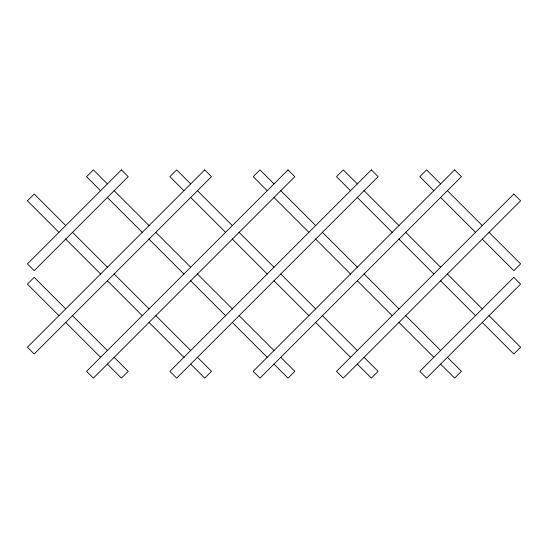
<?xml version="1.0" encoding="UTF-8"?>
<svg xmlns="http://www.w3.org/2000/svg" width="548" height="548" viewBox="0 0 548 548"><rect width="100%" height="100%" fill="white"/><g stroke="black" fill="none" stroke-linecap="round" stroke-linejoin="round"><path stroke-width="0.82" d="M440.619 183.909L426.597 169.88L419.816 176.661L433.845 190.69M447.401 190.69L482.281 225.564M489.063 232.345L520.6 263.883L513.819 270.664L482.281 239.127M440.619 197.472L475.5 232.345M357.31 183.909L343.281 169.88L336.499 176.661L350.528 190.69M363.858 190.457L398.965 225.564M405.616 232.215L440.715 267.314M447.374 273.973L482.473 309.072M489.063 315.655L520.6 347.199L513.819 353.981L482.281 322.436M357.31 197.472L392.183 232.345M398.834 238.996L433.934 274.096M440.592 280.754L475.5 315.655M274 183.909L259.971 169.88L253.19 176.661L267.219 190.69M280.781 190.69L315.655 225.564M322.286 232.194L357.371 267.28M364.03 273.938L399.115 309.024M405.746 315.655L440.619 350.528M447.401 357.31L461.43 371.339L454.648 378.12L440.619 364.091M274 197.472L308.873 232.345M315.504 238.976L350.597 274.062M357.248 280.72L392.334 315.806M398.965 322.436L433.845 357.31M190.69 183.909L176.661 169.88L169.88 176.661L183.909 190.69M197.472 190.69L232.345 225.564M238.976 232.194L274.062 267.28M280.72 273.938L315.806 309.024M322.436 315.655L357.31 350.528M364.091 357.31L378.12 371.339L371.339 378.12L357.31 364.091M190.69 197.472L225.564 232.345M232.194 238.976L267.28 274.062M273.938 280.72L309.024 315.806M315.655 322.436L350.528 357.31M107.381 183.909L93.352 169.88L86.57 176.661L100.599 190.69M114.155 190.69L149.035 225.564M155.666 232.194L190.752 267.28M197.403 273.938L232.496 309.024M239.127 315.655L274 350.528M280.781 357.31L294.81 371.339L288.029 378.12L274 364.091M107.381 197.472L142.254 232.345M148.885 238.976L183.97 274.062M190.629 280.72L225.714 315.806M232.345 322.436L267.219 357.31M65.719 225.564L34.181 194.019L27.4 200.801L58.937 232.345M72.5 232.345L107.408 267.246M114.066 273.904L149.166 309.004M155.817 315.655L190.69 350.528M197.472 357.31L211.501 371.339L204.719 378.12L190.69 364.091M65.527 238.928L100.627 274.027M107.285 280.686L142.384 315.785M149.035 322.436L184.142 357.543M65.719 308.873L34.181 277.336L27.4 284.117L58.937 315.655M72.5 315.655L107.381 350.528M114.155 357.31L128.184 371.339L121.403 378.12L107.381 364.091M65.719 322.436L100.599 357.31M121.403 169.88L27.4 263.883L34.181 270.664L128.184 176.661L121.403 169.88M204.719 169.88L27.4 347.199L34.181 353.981L211.501 176.661L204.719 169.88M288.029 169.88L86.57 371.339L93.352 378.12L294.81 176.661L288.029 169.88M371.339 169.88L169.88 371.339L176.661 378.12L378.12 176.661L371.339 169.88M454.648 169.88L253.19 371.339L259.971 378.12L461.43 176.661L454.648 169.88M513.819 194.019L336.499 371.339L343.281 378.12L520.6 200.801L513.819 194.019M513.819 277.336L419.816 371.339L426.597 378.12L520.6 284.117L513.819 277.336"/></g></svg>
